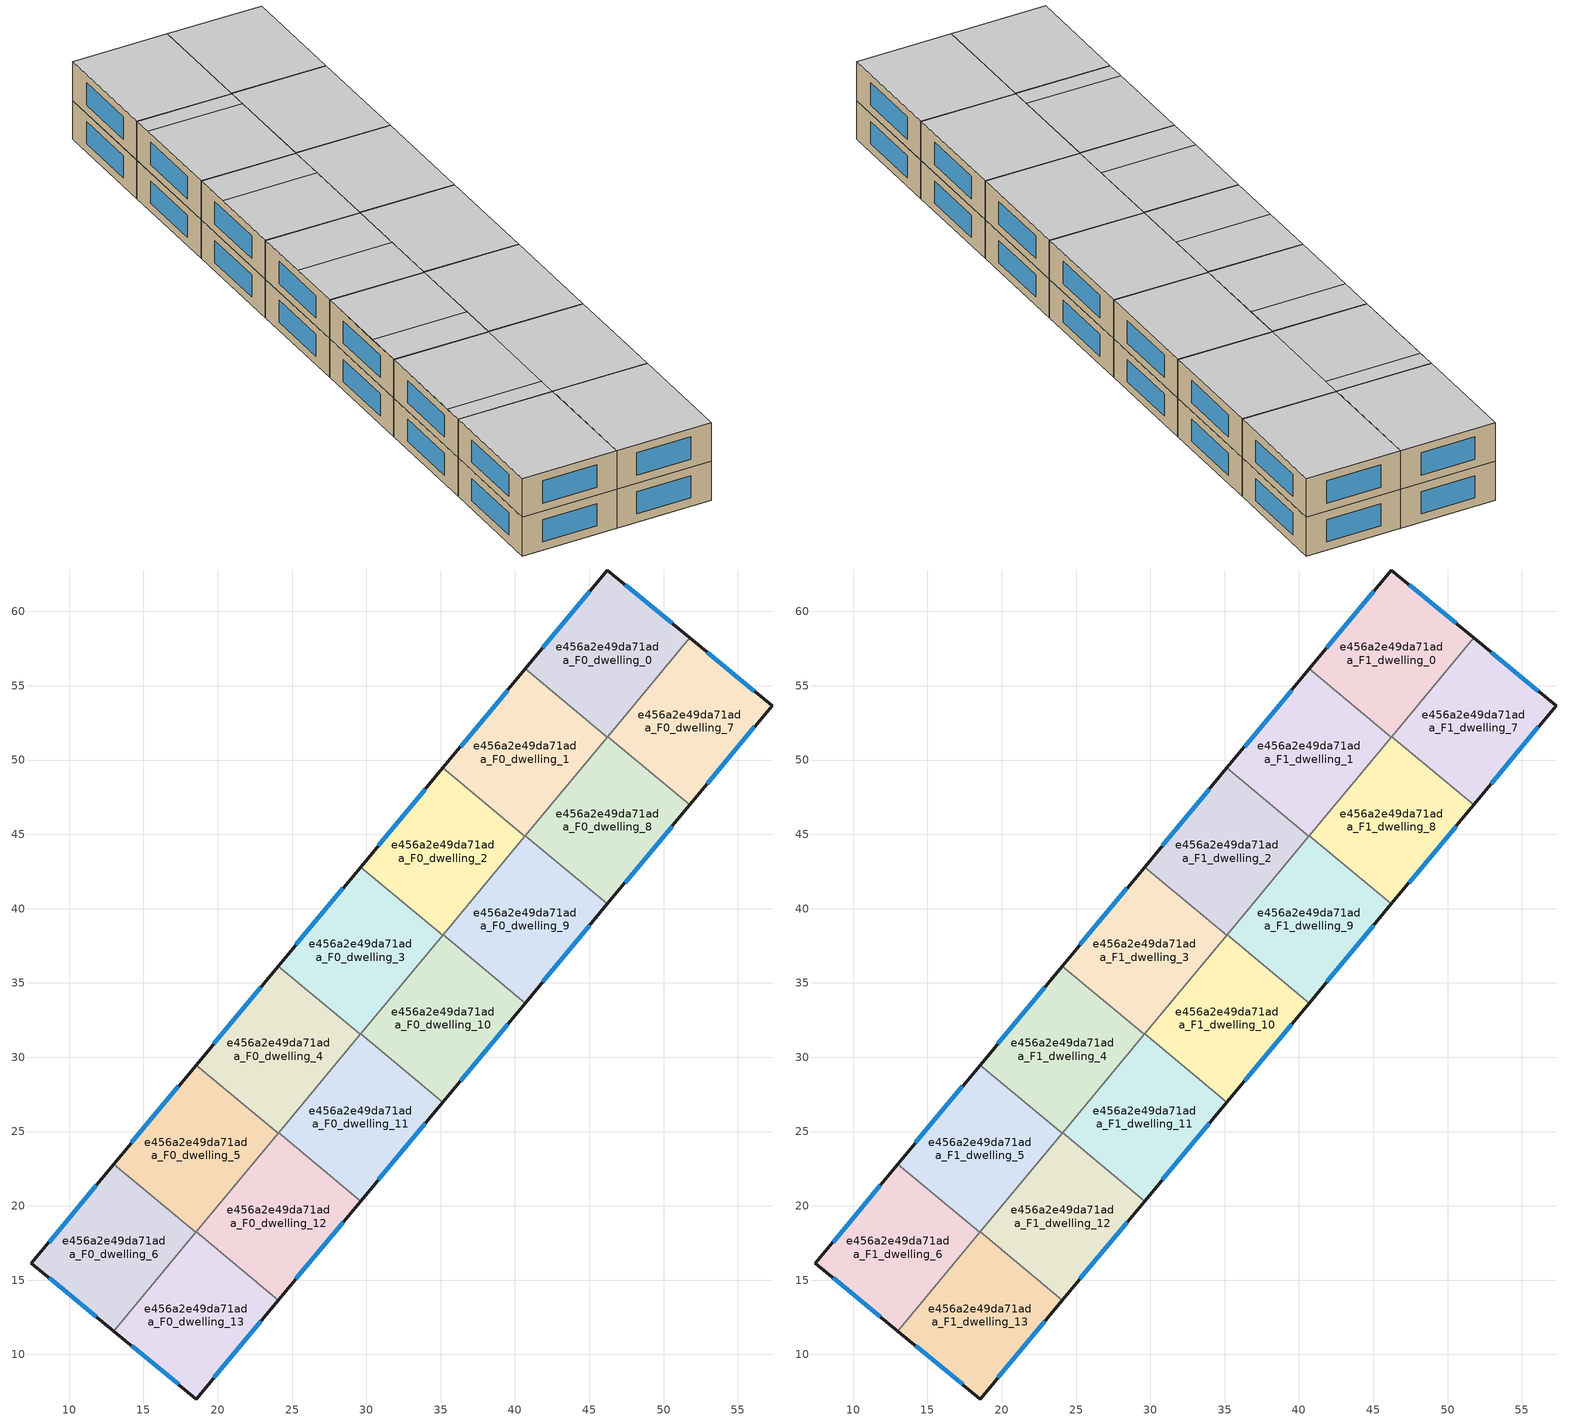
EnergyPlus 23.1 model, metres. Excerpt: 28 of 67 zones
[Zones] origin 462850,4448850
e456a2e49da71ada_F0_dwelling_0
 floor ground (EU_floor_Construction): 51.76,58.22 46.21,51.55 40.69,56.13 46.22,62.79 z0
 wall outside (EU_wall_Construction): 51.76,58.22 46.22,62.79 40.69,56.13 z0:3
 wall to e456a2e49da71ada_F0_dwelling_1 (EU_wall_Construction): 40.69,56.13 46.21,51.55 z0:3
 wall to e456a2e49da71ada_F0_dwelling_7 (EU_wall_Construction): 46.23,51.57 51.76,58.22 z0:3
 wall to e456a2e49da71ada_F0_dwelling_8 (EU_wall_Construction): 46.21,51.55 46.23,51.57 z0:3
 window (EU_Window_Construction): 50.57,59.2 47.41,61.81 / 45.04,61.36 41.88,57.56 z0.64:2.36
e456a2e49da71ada_F0_dwelling_1
 floor ground (EU_floor_Construction): 46.21,51.55 40.68,44.88 35.15,49.47 40.69,56.13 z0
 wall outside (EU_wall_Construction): 40.69,56.13 35.15,49.47 z0:3
 wall to e456a2e49da71ada_F0_dwelling_2 (EU_wall_Construction): 35.15,49.47 40.68,44.88 z0:3
 wall to e456a2e49da71ada_F0_dwelling_8 (EU_wall_Construction): 40.7,44.91 46.21,51.55 z0:3
 wall to e456a2e49da71ada_F0_dwelling_9 (EU_wall_Construction): 40.68,44.88 40.7,44.91 z0:3
 window (EU_Window_Construction): 39.51,54.7 36.34,50.89 z0.64:2.36
e456a2e49da71ada_F0_dwelling_10
 floor ground (EU_floor_Construction): 40.69,33.65 35.15,26.99 29.63,31.58 35.16,38.24 z0
 wall outside (EU_wall_Construction): 35.15,26.99 40.69,33.65 z0:3
 wall to e456a2e49da71ada_F0_dwelling_9 (EU_wall_Construction): 40.69,33.65 35.16,38.24 z0:3
 wall to e456a2e49da71ada_F0_dwelling_11 (EU_wall_Construction): 29.63,31.58 35.15,26.99 z0:3
 wall to e456a2e49da71ada_F0_dwelling_3 (EU_wall_Construction): 35.14,38.21 29.63,31.58 z0:3
 wall to e456a2e49da71ada_F0_dwelling_2 (EU_wall_Construction): 35.16,38.24 35.14,38.21 z0:3
 window (EU_Window_Construction): 36.34,28.41 39.5,32.22 z0.64:2.36
e456a2e49da71ada_F0_dwelling_11
 floor ground (EU_floor_Construction): 35.15,26.99 29.62,20.32 24.09,24.91 29.63,31.58 z0
 wall outside (EU_wall_Construction): 29.62,20.32 35.15,26.99 z0:3
 wall to e456a2e49da71ada_F0_dwelling_12 (EU_wall_Construction): 24.09,24.91 29.62,20.32 z0:3
 wall to e456a2e49da71ada_F0_dwelling_4 (EU_wall_Construction): 29.6,31.55 24.09,24.91 z0:3
 wall to e456a2e49da71ada_F0_dwelling_3 (EU_wall_Construction): 29.63,31.58 29.6,31.55 z0:3
 window (EU_Window_Construction): 30.8,21.75 33.97,25.56 z0.64:2.36
e456a2e49da71ada_F0_dwelling_12
 floor ground (EU_floor_Construction): 29.62,20.32 24.08,13.66 18.56,18.25 24.09,24.91 z0
 wall outside (EU_wall_Construction): 24.08,13.66 29.62,20.32 z0:3
 wall to e456a2e49da71ada_F0_dwelling_13 (EU_wall_Construction): 18.56,18.25 24.08,13.66 z0:3
 wall to e456a2e49da71ada_F0_dwelling_5 (EU_wall_Construction): 24.07,24.88 18.56,18.25 z0:3
 wall to e456a2e49da71ada_F0_dwelling_4 (EU_wall_Construction): 24.09,24.91 24.07,24.88 z0:3
 window (EU_Window_Construction): 25.27,15.08 28.43,18.89 z0.64:2.36
e456a2e49da71ada_F0_dwelling_13
 floor ground (EU_floor_Construction): 24.08,13.66 18.55,7 13.01,11.57 18.56,18.25 z0
 wall outside (EU_wall_Construction): 13.01,11.57 18.55,7 24.08,13.66 z0:3
 wall to e456a2e49da71ada_F0_dwelling_6 (EU_wall_Construction): 18.54,18.22 13.01,11.57 z0:3
 wall to e456a2e49da71ada_F0_dwelling_5 (EU_wall_Construction): 18.56,18.25 18.54,18.22 z0:3
 window (EU_Window_Construction): 19.74,8.43 22.9,12.23 / 14.2,10.59 17.37,7.98 z0.64:2.36
e456a2e49da71ada_F0_dwelling_2
 floor ground (EU_floor_Construction): 40.68,44.88 35.14,38.21 29.62,42.8 35.15,49.47 z0
 wall outside (EU_wall_Construction): 35.15,49.47 29.62,42.8 z0:3
 wall to e456a2e49da71ada_F0_dwelling_3 (EU_wall_Construction): 29.62,42.8 35.14,38.21 z0:3
 wall to e456a2e49da71ada_F0_dwelling_9 (EU_wall_Construction): 35.16,38.24 40.68,44.88 z0:3
 window (EU_Window_Construction): 33.97,48.04 30.8,44.23 z0.64:2.36
e456a2e49da71ada_F0_dwelling_3
 floor ground (EU_floor_Construction): 35.14,38.21 29.6,31.55 24.08,36.14 29.62,42.8 z0
 wall outside (EU_wall_Construction): 29.62,42.8 24.08,36.14 z0:3
 wall to e456a2e49da71ada_F0_dwelling_4 (EU_wall_Construction): 24.08,36.14 29.6,31.55 z0:3
 window (EU_Window_Construction): 28.43,41.37 25.26,37.56 z0.64:2.36
e456a2e49da71ada_F0_dwelling_4
 floor ground (EU_floor_Construction): 29.6,31.55 24.07,24.88 18.54,29.47 24.08,36.14 z0
 wall outside (EU_wall_Construction): 24.08,36.14 18.54,29.47 z0:3
 wall to e456a2e49da71ada_F0_dwelling_5 (EU_wall_Construction): 18.54,29.47 24.07,24.88 z0:3
 window (EU_Window_Construction): 22.89,34.71 19.73,30.9 z0.64:2.36
e456a2e49da71ada_F0_dwelling_5
 floor ground (EU_floor_Construction): 24.07,24.88 18.53,18.22 13.01,22.81 18.54,29.47 z0
 wall outside (EU_wall_Construction): 18.54,29.47 13.01,22.81 z0:3
 wall to e456a2e49da71ada_F0_dwelling_6 (EU_wall_Construction): 13.01,22.81 18.53,18.22 z0:3
 window (EU_Window_Construction): 17.36,28.05 14.19,24.24 z0.64:2.36
e456a2e49da71ada_F0_dwelling_6
 floor ground (EU_floor_Construction): 18.53,18.22 13.01,11.57 7.47,16.14 13.01,22.81 z0
 wall outside (EU_wall_Construction): 13.01,22.81 7.47,16.14 13.01,11.57 z0:3
 window (EU_Window_Construction): 8.65,15.16 11.82,12.55 / 11.82,21.38 8.65,17.57 z0.64:2.36
e456a2e49da71ada_F0_dwelling_7
 floor ground (EU_floor_Construction): 57.3,53.66 51.76,46.98 46.23,51.57 51.76,58.22 z0
 wall outside (EU_wall_Construction): 51.76,46.98 57.3,53.66 51.76,58.22 z0:3
 wall to e456a2e49da71ada_F0_dwelling_8 (EU_wall_Construction): 46.23,51.57 51.76,46.98 z0:3
 window (EU_Window_Construction): 56.12,54.63 52.95,57.25 / 52.95,48.41 56.12,52.23 z0.64:2.36
e456a2e49da71ada_F0_dwelling_8
 floor ground (EU_floor_Construction): 51.76,46.98 46.22,40.32 40.7,44.91 46.23,51.57 z0
 wall outside (EU_wall_Construction): 46.22,40.32 51.76,46.98 z0:3
 wall to e456a2e49da71ada_F0_dwelling_9 (EU_wall_Construction): 40.7,44.91 46.22,40.32 z0:3
 window (EU_Window_Construction): 47.41,41.74 50.57,45.55 z0.64:2.36
e456a2e49da71ada_F0_dwelling_9
 floor ground (EU_floor_Construction): 46.22,40.32 40.69,33.65 35.16,38.24 40.7,44.91 z0
 wall outside (EU_wall_Construction): 40.69,33.65 46.22,40.32 z0:3
 window (EU_Window_Construction): 41.87,35.08 45.04,38.89 z0.64:2.36
e456a2e49da71ada_F1_dwelling_0
 floor to e456a2e49da71ada_F0_dwelling_0 (EU_floor_Construction): 51.76,58.22 46.21,51.55 40.69,56.13 46.22,62.79 z3
 wall outside (EU_wall_Construction): 51.76,58.22 46.22,62.79 40.69,56.13 z3:6
 wall to e456a2e49da71ada_F1_dwelling_1 (EU_wall_Construction): 40.69,56.13 46.21,51.55 z3:6
 wall to e456a2e49da71ada_F1_dwelling_7 (EU_wall_Construction): 46.23,51.57 51.76,58.22 z3:6
 wall to e456a2e49da71ada_F1_dwelling_8 (EU_wall_Construction): 46.21,51.55 46.23,51.57 z3:6
 window (EU_Window_Construction): 50.57,59.2 47.41,61.81 / 45.04,61.36 41.88,57.56 z3.64:5.36
 ceiling to e456a2e49da71ada_F2_dwelling_0 (EU_floor_Construction): 46.21,51.55 51.76,58.22 46.22,62.79 40.69,56.13 z6
e456a2e49da71ada_F1_dwelling_1
 floor to e456a2e49da71ada_F0_dwelling_1 (EU_floor_Construction): 46.21,51.55 40.68,44.88 35.15,49.47 40.69,56.13 z3
 wall outside (EU_wall_Construction): 40.69,56.13 35.15,49.47 z3:6
 wall to e456a2e49da71ada_F1_dwelling_2 (EU_wall_Construction): 35.15,49.47 40.68,44.88 z3:6
 wall to e456a2e49da71ada_F1_dwelling_8 (EU_wall_Construction): 40.7,44.91 46.21,51.55 z3:6
 wall to e456a2e49da71ada_F1_dwelling_9 (EU_wall_Construction): 40.68,44.88 40.7,44.91 z3:6
 window (EU_Window_Construction): 39.51,54.7 36.34,50.89 z3.64:5.36
 ceiling adiabatic (EU_roof_Construction): 40.68,44.88 45.29,50.43 39.77,55.02 35.15,49.47 z6
 ceiling to e456a2e49da71ada_F2_dwelling_0 (EU_floor_Construction): 45.29,50.43 46.21,51.55 40.69,56.13 39.77,55.02 z6
e456a2e49da71ada_F1_dwelling_10
 floor to e456a2e49da71ada_F0_dwelling_10 (EU_floor_Construction): 40.69,33.65 35.15,26.99 29.63,31.58 35.16,38.24 z3
 wall outside (EU_wall_Construction): 35.15,26.99 40.69,33.65 z3:6
 wall to e456a2e49da71ada_F1_dwelling_9 (EU_wall_Construction): 40.69,33.65 35.16,38.24 z3:6
 wall to e456a2e49da71ada_F1_dwelling_11 (EU_wall_Construction): 29.63,31.58 35.15,26.99 z3:6
 wall to e456a2e49da71ada_F1_dwelling_3 (EU_wall_Construction): 35.14,38.21 29.63,31.58 z3:6
 wall to e456a2e49da71ada_F1_dwelling_2 (EU_wall_Construction): 35.16,38.24 35.14,38.21 z3:6
 window (EU_Window_Construction): 36.34,28.41 39.5,32.22 z3.64:5.36
 ceiling to e456a2e49da71ada_F2_dwelling_9 (EU_floor_Construction): 35.15,26.99 40.69,33.65 35.16,38.24 29.63,31.58 z6
e456a2e49da71ada_F1_dwelling_11
 floor to e456a2e49da71ada_F0_dwelling_11 (EU_floor_Construction): 35.15,26.99 29.62,20.32 24.09,24.91 29.63,31.58 z3
 wall outside (EU_wall_Construction): 29.62,20.32 35.15,26.99 z3:6
 wall to e456a2e49da71ada_F1_dwelling_12 (EU_wall_Construction): 24.09,24.91 29.62,20.32 z3:6
 wall to e456a2e49da71ada_F1_dwelling_4 (EU_wall_Construction): 29.6,31.55 24.09,24.91 z3:6
 wall to e456a2e49da71ada_F1_dwelling_3 (EU_wall_Construction): 29.63,31.58 29.6,31.55 z3:6
 window (EU_Window_Construction): 30.8,21.75 33.97,25.56 z3.64:5.36
 ceiling to e456a2e49da71ada_F2_dwelling_10 (EU_floor_Construction): 29.62,20.32 35.15,26.99 29.63,31.58 24.09,24.91 z6
e456a2e49da71ada_F1_dwelling_12
 floor to e456a2e49da71ada_F0_dwelling_12 (EU_floor_Construction): 29.62,20.32 24.08,13.66 18.56,18.25 24.09,24.91 z3
 wall outside (EU_wall_Construction): 24.08,13.66 29.62,20.32 z3:6
 wall to e456a2e49da71ada_F1_dwelling_13 (EU_wall_Construction): 18.56,18.25 24.08,13.66 z3:6
 wall to e456a2e49da71ada_F1_dwelling_5 (EU_wall_Construction): 24.07,24.88 18.56,18.25 z3:6
 wall to e456a2e49da71ada_F1_dwelling_4 (EU_wall_Construction): 24.09,24.91 24.07,24.88 z3:6
 window (EU_Window_Construction): 25.27,15.08 28.43,18.89 z3.64:5.36
 ceiling to e456a2e49da71ada_F2_dwelling_11 (EU_floor_Construction): 24.08,13.66 29.62,20.32 24.09,24.91 18.56,18.25 z6
e456a2e49da71ada_F1_dwelling_13
 floor to e456a2e49da71ada_F0_dwelling_13 (EU_floor_Construction): 24.08,13.66 18.55,7 13.01,11.57 18.56,18.25 z3
 wall outside (EU_wall_Construction): 13.01,11.57 18.55,7 24.08,13.66 z3:6
 wall to e456a2e49da71ada_F1_dwelling_6 (EU_wall_Construction): 18.54,18.22 13.01,11.57 z3:6
 wall to e456a2e49da71ada_F1_dwelling_5 (EU_wall_Construction): 18.56,18.25 18.54,18.22 z3:6
 window (EU_Window_Construction): 19.74,8.43 22.9,12.23 / 14.2,10.59 17.37,7.98 z3.64:5.36
 ceiling to e456a2e49da71ada_F2_dwelling_12 (EU_floor_Construction): 18.55,7 24.08,13.66 18.56,18.25 13.01,11.57 z6
e456a2e49da71ada_F1_dwelling_2
 floor to e456a2e49da71ada_F0_dwelling_2 (EU_floor_Construction): 40.68,44.88 35.14,38.21 29.62,42.8 35.15,49.47 z3
 wall outside (EU_wall_Construction): 35.15,49.47 29.62,42.8 z3:6
 wall to e456a2e49da71ada_F1_dwelling_3 (EU_wall_Construction): 29.62,42.8 35.14,38.21 z3:6
 wall to e456a2e49da71ada_F1_dwelling_9 (EU_wall_Construction): 35.16,38.24 40.68,44.88 z3:6
 window (EU_Window_Construction): 33.97,48.04 30.8,44.23 z3.64:5.36
 ceiling to e456a2e49da71ada_F2_dwelling_2 (EU_floor_Construction): 35.14,38.21 38.83,42.66 33.31,47.24 29.62,42.8 z6
 ceiling to e456a2e49da71ada_F2_dwelling_1 (EU_floor_Construction): 38.83,42.66 40.68,44.88 35.15,49.47 33.31,47.24 z6
e456a2e49da71ada_F1_dwelling_3
 floor to e456a2e49da71ada_F0_dwelling_3 (EU_floor_Construction): 35.14,38.21 29.6,31.55 24.08,36.14 29.62,42.8 z3
 wall outside (EU_wall_Construction): 29.62,42.8 24.08,36.14 z3:6
 wall to e456a2e49da71ada_F1_dwelling_4 (EU_wall_Construction): 24.08,36.14 29.6,31.55 z3:6
 window (EU_Window_Construction): 28.43,41.37 25.26,37.56 z3.64:5.36
 ceiling to e456a2e49da71ada_F2_dwelling_2 (EU_floor_Construction): 32.37,34.88 35.14,38.21 29.62,42.8 26.85,39.47 z6
 ceiling to e456a2e49da71ada_F2_dwelling_3 (EU_floor_Construction): 29.6,31.55 32.37,34.88 26.85,39.47 24.08,36.14 z6
e456a2e49da71ada_F1_dwelling_4
 floor to e456a2e49da71ada_F0_dwelling_4 (EU_floor_Construction): 29.6,31.55 24.07,24.88 18.54,29.47 24.08,36.14 z3
 wall outside (EU_wall_Construction): 24.08,36.14 18.54,29.47 z3:6
 wall to e456a2e49da71ada_F1_dwelling_5 (EU_wall_Construction): 18.54,29.47 24.07,24.88 z3:6
 window (EU_Window_Construction): 22.89,34.71 19.73,30.9 z3.64:5.36
 ceiling adiabatic (EU_roof_Construction): 24.07,24.88 25.91,27.11 20.39,31.7 18.54,29.47 z6
 ceiling to e456a2e49da71ada_F2_dwelling_3 (EU_floor_Construction): 25.91,27.11 29.6,31.55 24.08,36.14 20.39,31.7 z6
e456a2e49da71ada_F1_dwelling_5
 floor to e456a2e49da71ada_F0_dwelling_5 (EU_floor_Construction): 24.07,24.88 18.53,18.22 13.01,22.81 18.54,29.47 z3
 wall outside (EU_wall_Construction): 18.54,29.47 13.01,22.81 z3:6
 wall to e456a2e49da71ada_F1_dwelling_6 (EU_wall_Construction): 13.01,22.81 18.53,18.22 z3:6
 window (EU_Window_Construction): 17.36,28.05 14.19,24.24 z3.64:5.36
 ceiling to e456a2e49da71ada_F2_dwelling_5 (EU_floor_Construction): 18.53,18.22 19.46,19.33 13.93,23.92 13.01,22.81 z6
 ceiling adiabatic (EU_roof_Construction): 19.46,19.33 24.07,24.88 18.54,29.47 13.93,23.92 z6
e456a2e49da71ada_F1_dwelling_6
 floor to e456a2e49da71ada_F0_dwelling_6 (EU_floor_Construction): 18.53,18.22 13.01,11.57 7.47,16.14 13.01,22.81 z3
 wall outside (EU_wall_Construction): 13.01,22.81 7.47,16.14 13.01,11.57 z3:6
 window (EU_Window_Construction): 8.65,15.16 11.82,12.55 / 11.82,21.38 8.65,17.57 z3.64:5.36
 ceiling to e456a2e49da71ada_F2_dwelling_5 (EU_floor_Construction): 13.01,11.57 18.53,18.22 13.01,22.81 7.47,16.14 z6
e456a2e49da71ada_F1_dwelling_7
 floor to e456a2e49da71ada_F0_dwelling_7 (EU_floor_Construction): 57.3,53.66 51.76,46.98 46.23,51.57 51.76,58.22 z3
 wall outside (EU_wall_Construction): 51.76,46.98 57.3,53.66 51.76,58.22 z3:6
 wall to e456a2e49da71ada_F1_dwelling_8 (EU_wall_Construction): 46.23,51.57 51.76,46.98 z3:6
 window (EU_Window_Construction): 56.12,54.63 52.95,57.25 / 52.95,48.41 56.12,52.23 z3.64:5.36
 ceiling to e456a2e49da71ada_F2_dwelling_6 (EU_floor_Construction): 51.76,46.98 57.3,53.66 51.76,58.22 46.23,51.57 z6
e456a2e49da71ada_F1_dwelling_8
 floor to e456a2e49da71ada_F0_dwelling_8 (EU_floor_Construction): 51.76,46.98 46.22,40.32 40.7,44.91 46.23,51.57 z3
 wall outside (EU_wall_Construction): 46.22,40.32 51.76,46.98 z3:6
 wall to e456a2e49da71ada_F1_dwelling_9 (EU_wall_Construction): 40.7,44.91 46.22,40.32 z3:6
 window (EU_Window_Construction): 47.41,41.74 50.57,45.55 z3.64:5.36
 ceiling to e456a2e49da71ada_F2_dwelling_7 (EU_floor_Construction): 46.22,40.32 51.76,46.98 46.23,51.57 40.7,44.91 z6
e456a2e49da71ada_F1_dwelling_9
 floor to e456a2e49da71ada_F0_dwelling_9 (EU_floor_Construction): 46.22,40.32 40.69,33.65 35.16,38.24 40.7,44.91 z3
 wall outside (EU_wall_Construction): 40.69,33.65 46.22,40.32 z3:6
 window (EU_Window_Construction): 41.87,35.08 45.04,38.89 z3.64:5.36
 ceiling to e456a2e49da71ada_F2_dwelling_8 (EU_floor_Construction): 40.69,33.65 46.22,40.32 40.7,44.91 35.16,38.24 z6
[Building]
EU S2 Campaign: North Axis=0; Terrain=City; Solar Distribution=FullExterior
[Site:Location]
Yerevan-Zvartnots.Intl.AP: Latitude=40.15; Longitude=44.383; Time Zone=4; Elevation=854
[SizingPeriod:WeatherFileDays]
AnnualSizingPeriod: Begin Month=1; Begin Day of Month=1; End Month=12; End Day of Month=31; Day of Week for Start Day=Monday; Use Weather File Daylight Saving Period=No; Use Weather File Rain and Snow Indicators=No
[MATERIAL]
EU_InternalMass_Material: Roughness=MediumRough; Thickness=0.1; Conductivity=1; Density=1800; Specific Heat=900; Thermal Absorptance=0.9; Solar Absorptance=0.7; Visible Absorptance=0.7
[MATERIAL:NOMASS] Roughness=MediumRough; Thermal Absorptance=0.9; Solar Absorptance=0.7; Visible Absorptance=0.7
Name | Thermal Resistance
EU_wall_NoMass | 1.05043
EU_roof_NoMass | 1.45357
EU_floor_NoMass | 0.478065
[WINDOWMATERIAL:SIMPLEGLAZINGSYSTEM]
EU_Window_SimpleGlazing: UFactor=2.5566; Solar Heat Gain Coefficient=0.75; Visible Transmittance=0.75
[CONSTRUCTION]
EU_wall_Construction: EU_wall_NoMass
EU_roof_Construction: EU_roof_NoMass
EU_floor_Construction: EU_floor_NoMass
EU_Window_Construction: EU_Window_SimpleGlazing
EU_InternalMass_Construction: EU_InternalMass_Material
[ZONE] Type=1; Multiplier=1; Ceiling Height=autocalculate; Floor Area=autocalculate; Part of Total Floor Area=Yes
Name | Volume
e456a2e49da71ada_F0_dwelling_0; e456a2e49da71ada_F1_dwelling_0 | 186.648
e456a2e49da71ada_F0_dwelling_1; e456a2e49da71ada_F1_dwelling_1 | 186.654
e456a2e49da71ada_F0_dwelling_10; e456a2e49da71ada_F1_dwelling_10; e456a2e49da71ada_F0_dwelling_11; e456a2e49da71ada_F1_dwelling_11; e456a2e49da71ada_F0_dwelling_9; e456a2e49da71ada_F1_dwelling_9 | 186.689
e456a2e49da71ada_F0_dwelling_12; e456a2e49da71ada_F1_dwelling_12 | 186.69
e456a2e49da71ada_F0_dwelling_13; e456a2e49da71ada_F1_dwelling_13 | 186.67
e456a2e49da71ada_F0_dwelling_2; e456a2e49da71ada_F1_dwelling_2 | 186.646
e456a2e49da71ada_F0_dwelling_3; e456a2e49da71ada_F1_dwelling_3 | 186.667
e456a2e49da71ada_F0_dwelling_4; e456a2e49da71ada_F1_dwelling_4 | 186.672
e456a2e49da71ada_F0_dwelling_5; e456a2e49da71ada_F1_dwelling_5 | 186.663
e456a2e49da71ada_F0_dwelling_6; e456a2e49da71ada_F1_dwelling_6 | 186.65
e456a2e49da71ada_F0_dwelling_7; e456a2e49da71ada_F1_dwelling_7 | 186.684
e456a2e49da71ada_F0_dwelling_8; e456a2e49da71ada_F1_dwelling_8 | 186.686
[INTERNALMASS] Construction=EU_InternalMass_Construction
Name | Zone or ZoneList | Surface Area
e456a2e49da71ada_F0_dwelling_0_EU_InternalMass | e456a2e49da71ada_F0_dwelling_0 | 62.216
e456a2e49da71ada_F0_dwelling_1_EU_InternalMass | e456a2e49da71ada_F0_dwelling_1 | 62.2181
e456a2e49da71ada_F0_dwelling_2_EU_InternalMass | e456a2e49da71ada_F0_dwelling_2 | 62.2156
e456a2e49da71ada_F0_dwelling_3_EU_InternalMass | e456a2e49da71ada_F0_dwelling_3 | 62.2223
e456a2e49da71ada_F0_dwelling_4_EU_InternalMass | e456a2e49da71ada_F0_dwelling_4 | 62.2243
e456a2e49da71ada_F0_dwelling_5_EU_InternalMass | e456a2e49da71ada_F0_dwelling_5 | 62.2209
e456a2e49da71ada_F0_dwelling_6_EU_InternalMass | e456a2e49da71ada_F0_dwelling_6 | 62.2165
e456a2e49da71ada_F0_dwelling_7_EU_InternalMass | e456a2e49da71ada_F0_dwelling_7 | 62.2278
e456a2e49da71ada_F0_dwelling_8_EU_InternalMass | e456a2e49da71ada_F0_dwelling_8 | 62.2288
e456a2e49da71ada_F0_dwelling_9_EU_InternalMass | e456a2e49da71ada_F0_dwelling_9 | 62.2299
e456a2e49da71ada_F0_dwelling_10_EU_InternalMass | e456a2e49da71ada_F0_dwelling_10 | 62.2299
e456a2e49da71ada_F0_dwelling_11_EU_InternalMass | e456a2e49da71ada_F0_dwelling_11 | 62.2299
e456a2e49da71ada_F0_dwelling_12_EU_InternalMass | e456a2e49da71ada_F0_dwelling_12 | 62.2299
e456a2e49da71ada_F0_dwelling_13_EU_InternalMass | e456a2e49da71ada_F0_dwelling_13 | 62.2234
e456a2e49da71ada_F1_dwelling_0_EU_InternalMass | e456a2e49da71ada_F1_dwelling_0 | 62.216
e456a2e49da71ada_F1_dwelling_1_EU_InternalMass | e456a2e49da71ada_F1_dwelling_1 | 62.2181
e456a2e49da71ada_F1_dwelling_2_EU_InternalMass | e456a2e49da71ada_F1_dwelling_2 | 62.2156
e456a2e49da71ada_F1_dwelling_3_EU_InternalMass | e456a2e49da71ada_F1_dwelling_3 | 62.2223
e456a2e49da71ada_F1_dwelling_4_EU_InternalMass | e456a2e49da71ada_F1_dwelling_4 | 62.2243
e456a2e49da71ada_F1_dwelling_5_EU_InternalMass | e456a2e49da71ada_F1_dwelling_5 | 62.2209
e456a2e49da71ada_F1_dwelling_6_EU_InternalMass | e456a2e49da71ada_F1_dwelling_6 | 62.2165
e456a2e49da71ada_F1_dwelling_7_EU_InternalMass | e456a2e49da71ada_F1_dwelling_7 | 62.2278
e456a2e49da71ada_F1_dwelling_8_EU_InternalMass | e456a2e49da71ada_F1_dwelling_8 | 62.2288
e456a2e49da71ada_F1_dwelling_9_EU_InternalMass | e456a2e49da71ada_F1_dwelling_9 | 62.2299
e456a2e49da71ada_F1_dwelling_10_EU_InternalMass | e456a2e49da71ada_F1_dwelling_10 | 62.2299
e456a2e49da71ada_F1_dwelling_11_EU_InternalMass | e456a2e49da71ada_F1_dwelling_11 | 62.2299
e456a2e49da71ada_F1_dwelling_12_EU_InternalMass | e456a2e49da71ada_F1_dwelling_12 | 62.2299
e456a2e49da71ada_F1_dwelling_13_EU_InternalMass | e456a2e49da71ada_F1_dwelling_13 | 62.2234
[OTHEREQUIPMENT] Fuel Type=Electricity; Design Level Calculation Method=Watts/Area; Power per Zone Floor Area=1; Fraction Latent=0; Fraction Radiant=0; Fraction Lost=0; Carbon Dioxide Generation Rate=0; EndUse Subcategory=EU_Step8_InternalGains
Name | Zone or ZoneList or Space or SpaceList | Schedule
EU_Step8_InternalGain_e456a2e49da71ada_F0_dwelling_0_f000 | e456a2e49da71ada_F0_dwelling_0 | EU_Step8_GainSchedule_e456a2e49da71ada_F0_dwelling_0_f000
EU_Step8_InternalGain_e456a2e49da71ada_F0_dwelling_1_f000 | e456a2e49da71ada_F0_dwelling_1 | EU_Step8_GainSchedule_e456a2e49da71ada_F0_dwelling_1_f000
EU_Step8_InternalGain_e456a2e49da71ada_F0_dwelling_2_f000 | e456a2e49da71ada_F0_dwelling_2 | EU_Step8_GainSchedule_e456a2e49da71ada_F0_dwelling_2_f000
EU_Step8_InternalGain_e456a2e49da71ada_F0_dwelling_3_f000 | e456a2e49da71ada_F0_dwelling_3 | EU_Step8_GainSchedule_e456a2e49da71ada_F0_dwelling_3_f000
EU_Step8_InternalGain_e456a2e49da71ada_F0_dwelling_4_f000 | e456a2e49da71ada_F0_dwelling_4 | EU_Step8_GainSchedule_e456a2e49da71ada_F0_dwelling_4_f000
EU_Step8_InternalGain_e456a2e49da71ada_F0_dwelling_5_f000 | e456a2e49da71ada_F0_dwelling_5 | EU_Step8_GainSchedule_e456a2e49da71ada_F0_dwelling_5_f000
EU_Step8_InternalGain_e456a2e49da71ada_F0_dwelling_6_f000 | e456a2e49da71ada_F0_dwelling_6 | EU_Step8_GainSchedule_e456a2e49da71ada_F0_dwelling_6_f000
EU_Step8_InternalGain_e456a2e49da71ada_F0_dwelling_7_f000 | e456a2e49da71ada_F0_dwelling_7 | EU_Step8_GainSchedule_e456a2e49da71ada_F0_dwelling_7_f000
EU_Step8_InternalGain_e456a2e49da71ada_F0_dwelling_8_f000 | e456a2e49da71ada_F0_dwelling_8 | EU_Step8_GainSchedule_e456a2e49da71ada_F0_dwelling_8_f000
EU_Step8_InternalGain_e456a2e49da71ada_F0_dwelling_9_f000 | e456a2e49da71ada_F0_dwelling_9 | EU_Step8_GainSchedule_e456a2e49da71ada_F0_dwelling_9_f000
EU_Step8_InternalGain_e456a2e49da71ada_F0_dwelling_10_f000 | e456a2e49da71ada_F0_dwelling_10 | EU_Step8_GainSchedule_e456a2e49da71ada_F0_dwelling_10_f000
EU_Step8_InternalGain_e456a2e49da71ada_F0_dwelling_11_f000 | e456a2e49da71ada_F0_dwelling_11 | EU_Step8_GainSchedule_e456a2e49da71ada_F0_dwelling_11_f000
EU_Step8_InternalGain_e456a2e49da71ada_F0_dwelling_12_f000 | e456a2e49da71ada_F0_dwelling_12 | EU_Step8_GainSchedule_e456a2e49da71ada_F0_dwelling_12_f000
EU_Step8_InternalGain_e456a2e49da71ada_F0_dwelling_13_f000 | e456a2e49da71ada_F0_dwelling_13 | EU_Step8_GainSchedule_e456a2e49da71ada_F0_dwelling_13_f000
EU_Step8_InternalGain_e456a2e49da71ada_F1_dwelling_0_f000 | e456a2e49da71ada_F1_dwelling_0 | EU_Step8_GainSchedule_e456a2e49da71ada_F1_dwelling_0_f000
EU_Step8_InternalGain_e456a2e49da71ada_F1_dwelling_1_f000 | e456a2e49da71ada_F1_dwelling_1 | EU_Step8_GainSchedule_e456a2e49da71ada_F1_dwelling_1_f000
EU_Step8_InternalGain_e456a2e49da71ada_F1_dwelling_2_f000 | e456a2e49da71ada_F1_dwelling_2 | EU_Step8_GainSchedule_e456a2e49da71ada_F1_dwelling_2_f000
EU_Step8_InternalGain_e456a2e49da71ada_F1_dwelling_3_f000 | e456a2e49da71ada_F1_dwelling_3 | EU_Step8_GainSchedule_e456a2e49da71ada_F1_dwelling_3_f000
EU_Step8_InternalGain_e456a2e49da71ada_F1_dwelling_4_f000 | e456a2e49da71ada_F1_dwelling_4 | EU_Step8_GainSchedule_e456a2e49da71ada_F1_dwelling_4_f000
EU_Step8_InternalGain_e456a2e49da71ada_F1_dwelling_5_f000 | e456a2e49da71ada_F1_dwelling_5 | EU_Step8_GainSchedule_e456a2e49da71ada_F1_dwelling_5_f000
EU_Step8_InternalGain_e456a2e49da71ada_F1_dwelling_6_f000 | e456a2e49da71ada_F1_dwelling_6 | EU_Step8_GainSchedule_e456a2e49da71ada_F1_dwelling_6_f000
EU_Step8_InternalGain_e456a2e49da71ada_F1_dwelling_7_f000 | e456a2e49da71ada_F1_dwelling_7 | EU_Step8_GainSchedule_e456a2e49da71ada_F1_dwelling_7_f000
EU_Step8_InternalGain_e456a2e49da71ada_F1_dwelling_8_f000 | e456a2e49da71ada_F1_dwelling_8 | EU_Step8_GainSchedule_e456a2e49da71ada_F1_dwelling_8_f000
EU_Step8_InternalGain_e456a2e49da71ada_F1_dwelling_9_f000 | e456a2e49da71ada_F1_dwelling_9 | EU_Step8_GainSchedule_e456a2e49da71ada_F1_dwelling_9_f000
EU_Step8_InternalGain_e456a2e49da71ada_F1_dwelling_10_f000 | e456a2e49da71ada_F1_dwelling_10 | EU_Step8_GainSchedule_e456a2e49da71ada_F1_dwelling_10_f000
EU_Step8_InternalGain_e456a2e49da71ada_F1_dwelling_11_f000 | e456a2e49da71ada_F1_dwelling_11 | EU_Step8_GainSchedule_e456a2e49da71ada_F1_dwelling_11_f000
EU_Step8_InternalGain_e456a2e49da71ada_F1_dwelling_12_f000 | e456a2e49da71ada_F1_dwelling_12 | EU_Step8_GainSchedule_e456a2e49da71ada_F1_dwelling_12_f000
EU_Step8_InternalGain_e456a2e49da71ada_F1_dwelling_13_f000 | e456a2e49da71ada_F1_dwelling_13 | EU_Step8_GainSchedule_e456a2e49da71ada_F1_dwelling_13_f000
[ZONEVENTILATION:DESIGNFLOWRATE] Schedule=EU_AlwaysOn; Design Flow Rate Calculation Method=AirChanges/Hour; Air Changes per Hour=0.557805; Ventilation Type=Natural; Fan Pressure Rise=0; Fan Total Efficiency=1; Constant Term Coefficient=1; Temperature Term Coefficient=0; Velocity Term Coefficient=0; Velocity Squared Term Coefficient=0; Minimum Indoor Temperature=-100; Maximum Indoor Temperature=100; Delta Temperature=-100; Minimum Outdoor Temperature=-100; Maximum Outdoor Temperature=100; Maximum Wind Speed=40
Name | Zone or ZoneList or Space or SpaceList
EU_ConstantAir_e456a2e49da71ada_F0_dwelling_0 | e456a2e49da71ada_F0_dwelling_0
EU_ConstantAir_e456a2e49da71ada_F0_dwelling_1 | e456a2e49da71ada_F0_dwelling_1
EU_ConstantAir_e456a2e49da71ada_F0_dwelling_2 | e456a2e49da71ada_F0_dwelling_2
EU_ConstantAir_e456a2e49da71ada_F0_dwelling_3 | e456a2e49da71ada_F0_dwelling_3
EU_ConstantAir_e456a2e49da71ada_F0_dwelling_4 | e456a2e49da71ada_F0_dwelling_4
EU_ConstantAir_e456a2e49da71ada_F0_dwelling_5 | e456a2e49da71ada_F0_dwelling_5
EU_ConstantAir_e456a2e49da71ada_F0_dwelling_6 | e456a2e49da71ada_F0_dwelling_6
EU_ConstantAir_e456a2e49da71ada_F0_dwelling_7 | e456a2e49da71ada_F0_dwelling_7
EU_ConstantAir_e456a2e49da71ada_F0_dwelling_8 | e456a2e49da71ada_F0_dwelling_8
EU_ConstantAir_e456a2e49da71ada_F0_dwelling_9 | e456a2e49da71ada_F0_dwelling_9
EU_ConstantAir_e456a2e49da71ada_F0_dwelling_10 | e456a2e49da71ada_F0_dwelling_10
EU_ConstantAir_e456a2e49da71ada_F0_dwelling_11 | e456a2e49da71ada_F0_dwelling_11
EU_ConstantAir_e456a2e49da71ada_F0_dwelling_12 | e456a2e49da71ada_F0_dwelling_12
EU_ConstantAir_e456a2e49da71ada_F0_dwelling_13 | e456a2e49da71ada_F0_dwelling_13
EU_ConstantAir_e456a2e49da71ada_F1_dwelling_0 | e456a2e49da71ada_F1_dwelling_0
EU_ConstantAir_e456a2e49da71ada_F1_dwelling_1 | e456a2e49da71ada_F1_dwelling_1
EU_ConstantAir_e456a2e49da71ada_F1_dwelling_2 | e456a2e49da71ada_F1_dwelling_2
EU_ConstantAir_e456a2e49da71ada_F1_dwelling_3 | e456a2e49da71ada_F1_dwelling_3
EU_ConstantAir_e456a2e49da71ada_F1_dwelling_4 | e456a2e49da71ada_F1_dwelling_4
EU_ConstantAir_e456a2e49da71ada_F1_dwelling_5 | e456a2e49da71ada_F1_dwelling_5
EU_ConstantAir_e456a2e49da71ada_F1_dwelling_6 | e456a2e49da71ada_F1_dwelling_6
EU_ConstantAir_e456a2e49da71ada_F1_dwelling_7 | e456a2e49da71ada_F1_dwelling_7
EU_ConstantAir_e456a2e49da71ada_F1_dwelling_8 | e456a2e49da71ada_F1_dwelling_8
EU_ConstantAir_e456a2e49da71ada_F1_dwelling_9 | e456a2e49da71ada_F1_dwelling_9
EU_ConstantAir_e456a2e49da71ada_F1_dwelling_10 | e456a2e49da71ada_F1_dwelling_10
EU_ConstantAir_e456a2e49da71ada_F1_dwelling_11 | e456a2e49da71ada_F1_dwelling_11
EU_ConstantAir_e456a2e49da71ada_F1_dwelling_12 | e456a2e49da71ada_F1_dwelling_12
EU_ConstantAir_e456a2e49da71ada_F1_dwelling_13 | e456a2e49da71ada_F1_dwelling_13
[HVACTEMPLATE:THERMOSTAT] Constant Heating Setpoint=20; Constant Cooling Setpoint=50
EU_HeatOnly_e456a2e49da71ada_F0_dwelling_0; EU_HeatOnly_e456a2e49da71ada_F0_dwelling_1; EU_HeatOnly_e456a2e49da71ada_F0_dwelling_2; EU_HeatOnly_e456a2e49da71ada_F0_dwelling_3; EU_HeatOnly_e456a2e49da71ada_F0_dwelling_4; EU_HeatOnly_e456a2e49da71ada_F0_dwelling_5; EU_HeatOnly_e456a2e49da71ada_F0_dwelling_6; EU_HeatOnly_e456a2e49da71ada_F0_dwelling_7; EU_HeatOnly_e456a2e49da71ada_F0_dwelling_8; EU_HeatOnly_e456a2e49da71ada_F0_dwelling_9; EU_HeatOnly_e456a2e49da71ada_F0_dwelling_10; EU_HeatOnly_e456a2e49da71ada_F0_dwelling_11; EU_HeatOnly_e456a2e49da71ada_F0_dwelling_12; EU_HeatOnly_e456a2e49da71ada_F0_dwelling_13; EU_HeatOnly_e456a2e49da71ada_F1_dwelling_0; EU_HeatOnly_e456a2e49da71ada_F1_dwelling_1; EU_HeatOnly_e456a2e49da71ada_F1_dwelling_2; EU_HeatOnly_e456a2e49da71ada_F1_dwelling_3; EU_HeatOnly_e456a2e49da71ada_F1_dwelling_4; EU_HeatOnly_e456a2e49da71ada_F1_dwelling_5; EU_HeatOnly_e456a2e49da71ada_F1_dwelling_6; EU_HeatOnly_e456a2e49da71ada_F1_dwelling_7; EU_HeatOnly_e456a2e49da71ada_F1_dwelling_8; EU_HeatOnly_e456a2e49da71ada_F1_dwelling_9; EU_HeatOnly_e456a2e49da71ada_F1_dwelling_10; EU_HeatOnly_e456a2e49da71ada_F1_dwelling_11; EU_HeatOnly_e456a2e49da71ada_F1_dwelling_12; EU_HeatOnly_e456a2e49da71ada_F1_dwelling_13; EU_HeatOnly_e456a2e49da71ada_F2_dwelling_0; EU_HeatOnly_e456a2e49da71ada_F2_dwelling_1; EU_HeatOnly_e456a2e49da71ada_F2_dwelling_2; EU_HeatOnly_e456a2e49da71ada_F2_dwelling_3; EU_HeatOnly_e456a2e49da71ada_F2_dwelling_4; EU_HeatOnly_e456a2e49da71ada_F2_dwelling_5; EU_HeatOnly_e456a2e49da71ada_F2_dwelling_6; EU_HeatOnly_e456a2e49da71ada_F2_dwelling_7; EU_HeatOnly_e456a2e49da71ada_F2_dwelling_8; EU_HeatOnly_e456a2e49da71ada_F2_dwelling_9; EU_HeatOnly_e456a2e49da71ada_F2_dwelling_10; EU_HeatOnly_e456a2e49da71ada_F2_dwelling_11; EU_HeatOnly_e456a2e49da71ada_F2_dwelling_12; EU_HeatOnly_e456a2e49da71ada_F3_dwelling_0; EU_HeatOnly_e456a2e49da71ada_F3_dwelling_1; EU_HeatOnly_e456a2e49da71ada_F3_dwelling_2; EU_HeatOnly_e456a2e49da71ada_F3_dwelling_3; EU_HeatOnly_e456a2e49da71ada_F3_dwelling_4; EU_HeatOnly_e456a2e49da71ada_F3_dwelling_5; EU_HeatOnly_e456a2e49da71ada_F3_dwelling_6; EU_HeatOnly_e456a2e49da71ada_F3_dwelling_7; EU_HeatOnly_e456a2e49da71ada_F3_dwelling_8; EU_HeatOnly_e456a2e49da71ada_F3_dwelling_9; EU_HeatOnly_e456a2e49da71ada_F3_dwelling_10; EU_HeatOnly_e456a2e49da71ada_F3_dwelling_11; EU_HeatOnly_e456a2e49da71ada_F3_dwelling_12; EU_HeatOnly_e456a2e49da71ada_F4_dwelling_0; EU_HeatOnly_e456a2e49da71ada_F4_dwelling_1; EU_HeatOnly_e456a2e49da71ada_F4_dwelling_2; EU_HeatOnly_e456a2e49da71ada_F4_dwelling_3; EU_HeatOnly_e456a2e49da71ada_F4_dwelling_4; EU_HeatOnly_e456a2e49da71ada_F4_dwelling_5; EU_HeatOnly_e456a2e49da71ada_F4_dwelling_6; EU_HeatOnly_e456a2e49da71ada_F4_dwelling_7; EU_HeatOnly_e456a2e49da71ada_F4_dwelling_8; EU_HeatOnly_e456a2e49da71ada_F4_dwelling_9; EU_HeatOnly_e456a2e49da71ada_F4_dwelling_10; EU_HeatOnly_e456a2e49da71ada_F4_dwelling_11; EU_HeatOnly_e456a2e49da71ada_F4_dwelling_12
[HVACTEMPLATE:ZONE:IDEALLOADSAIRSYSTEM] System Availability Schedule=EU_AlwaysOn; Maximum Heating Supply Air Temperature=50; Minimum Cooling Supply Air Temperature=13; Maximum Heating Supply Air Humidity Ratio=0.0156; Minimum Cooling Supply Air Humidity Ratio=0.0077; Heating Limit=NoLimit; Cooling Limit=NoLimit; Heating Availability Schedule=EU_AlwaysOn; Cooling Availability Schedule=EU_CoolingOff; Dehumidification Control Type=ConstantSensibleHeatRatio; Cooling Sensible Heat Ratio=0.7; Dehumidification Setpoint=60; Humidification Control Type=None; Humidification Setpoint=30; Outdoor Air Method=None; Outdoor Air Flow Rate per Person=0.00944; Outdoor Air Flow Rate per Zone Floor Area=0; Outdoor Air Flow Rate per Zone=0; Demand Controlled Ventilation Type=None; Outdoor Air Economizer Type=NoEconomizer; Heat Recovery Type=None; Sensible Heat Recovery Effectiveness=0.7; Latent Heat Recovery Effectiveness=0.65
Name | Template Thermostat
e456a2e49da71ada_F0_dwelling_0 | EU_HeatOnly_e456a2e49da71ada_F0_dwelling_0
e456a2e49da71ada_F0_dwelling_1 | EU_HeatOnly_e456a2e49da71ada_F0_dwelling_1
e456a2e49da71ada_F0_dwelling_2 | EU_HeatOnly_e456a2e49da71ada_F0_dwelling_2
e456a2e49da71ada_F0_dwelling_3 | EU_HeatOnly_e456a2e49da71ada_F0_dwelling_3
e456a2e49da71ada_F0_dwelling_4 | EU_HeatOnly_e456a2e49da71ada_F0_dwelling_4
e456a2e49da71ada_F0_dwelling_5 | EU_HeatOnly_e456a2e49da71ada_F0_dwelling_5
e456a2e49da71ada_F0_dwelling_6 | EU_HeatOnly_e456a2e49da71ada_F0_dwelling_6
e456a2e49da71ada_F0_dwelling_7 | EU_HeatOnly_e456a2e49da71ada_F0_dwelling_7
e456a2e49da71ada_F0_dwelling_8 | EU_HeatOnly_e456a2e49da71ada_F0_dwelling_8
e456a2e49da71ada_F0_dwelling_9 | EU_HeatOnly_e456a2e49da71ada_F0_dwelling_9
e456a2e49da71ada_F0_dwelling_10 | EU_HeatOnly_e456a2e49da71ada_F0_dwelling_10
e456a2e49da71ada_F0_dwelling_11 | EU_HeatOnly_e456a2e49da71ada_F0_dwelling_11
e456a2e49da71ada_F0_dwelling_12 | EU_HeatOnly_e456a2e49da71ada_F0_dwelling_12
e456a2e49da71ada_F0_dwelling_13 | EU_HeatOnly_e456a2e49da71ada_F0_dwelling_13
e456a2e49da71ada_F1_dwelling_0 | EU_HeatOnly_e456a2e49da71ada_F1_dwelling_0
e456a2e49da71ada_F1_dwelling_1 | EU_HeatOnly_e456a2e49da71ada_F1_dwelling_1
e456a2e49da71ada_F1_dwelling_2 | EU_HeatOnly_e456a2e49da71ada_F1_dwelling_2
e456a2e49da71ada_F1_dwelling_3 | EU_HeatOnly_e456a2e49da71ada_F1_dwelling_3
e456a2e49da71ada_F1_dwelling_4 | EU_HeatOnly_e456a2e49da71ada_F1_dwelling_4
e456a2e49da71ada_F1_dwelling_5 | EU_HeatOnly_e456a2e49da71ada_F1_dwelling_5
e456a2e49da71ada_F1_dwelling_6 | EU_HeatOnly_e456a2e49da71ada_F1_dwelling_6
e456a2e49da71ada_F1_dwelling_7 | EU_HeatOnly_e456a2e49da71ada_F1_dwelling_7
e456a2e49da71ada_F1_dwelling_8 | EU_HeatOnly_e456a2e49da71ada_F1_dwelling_8
e456a2e49da71ada_F1_dwelling_9 | EU_HeatOnly_e456a2e49da71ada_F1_dwelling_9
e456a2e49da71ada_F1_dwelling_10 | EU_HeatOnly_e456a2e49da71ada_F1_dwelling_10
e456a2e49da71ada_F1_dwelling_11 | EU_HeatOnly_e456a2e49da71ada_F1_dwelling_11
e456a2e49da71ada_F1_dwelling_12 | EU_HeatOnly_e456a2e49da71ada_F1_dwelling_12
e456a2e49da71ada_F1_dwelling_13 | EU_HeatOnly_e456a2e49da71ada_F1_dwelling_13
[SIZING:ZONE] Zone Cooling Design Supply Air Temperature Input Method=SupplyAirTemperature; Zone Cooling Design Supply Air Temperature=13; Zone Heating Design Supply Air Temperature Input Method=SupplyAirTemperature; Zone Heating Design Supply Air Temperature=50; Zone Cooling Design Supply Air Humidity Ratio=0.008; Zone Heating Design Supply Air Humidity Ratio=0.008; Cooling Design Air Flow Method=DesignDay; Cooling Design Air Flow Rate=0; Cooling Minimum Air Flow per Zone Floor Area=0.000762; Cooling Minimum Air Flow=0; Cooling Minimum Air Flow Fraction=0.2; Heating Design Air Flow Method=DesignDay; Heating Design Air Flow Rate=0; Heating Maximum Air Flow per Zone Floor Area=0.002032; Heating Maximum Air Flow=0.141576; Heating Maximum Air Flow Fraction=0.3; Account for Dedicated Outdoor Air System=No; Dedicated Outdoor Air System Control Strategy=NeutralSupplyAir; Dedicated Outdoor Air Low Setpoint Temperature for Design=autosize; Dedicated Outdoor Air High Setpoint Temperature for Design=autosize; Zone Load Sizing Method=Sensible Load Only No Latent Load; Zone Latent Cooling Design Supply Air Humidity Ratio Input Method=HumidityRatioDifference; Zone Cooling Design Supply Air Humidity Ratio Difference=0.005; Zone Latent Heating Design Supply Air Humidity Ratio Input Method=HumidityRatioDifference; Zone Humidification Design Supply Air Humidity Ratio Difference=0.005
e456a2e49da71ada_F0_dwelling_0; e456a2e49da71ada_F0_dwelling_1; e456a2e49da71ada_F0_dwelling_2; e456a2e49da71ada_F0_dwelling_3; e456a2e49da71ada_F0_dwelling_4; e456a2e49da71ada_F0_dwelling_5; e456a2e49da71ada_F0_dwelling_6; e456a2e49da71ada_F0_dwelling_7; e456a2e49da71ada_F0_dwelling_8; e456a2e49da71ada_F0_dwelling_9; e456a2e49da71ada_F0_dwelling_10; e456a2e49da71ada_F0_dwelling_11; e456a2e49da71ada_F0_dwelling_12; e456a2e49da71ada_F0_dwelling_13; e456a2e49da71ada_F1_dwelling_0; e456a2e49da71ada_F1_dwelling_1; e456a2e49da71ada_F1_dwelling_2; e456a2e49da71ada_F1_dwelling_3; e456a2e49da71ada_F1_dwelling_4; e456a2e49da71ada_F1_dwelling_5; e456a2e49da71ada_F1_dwelling_6; e456a2e49da71ada_F1_dwelling_7; e456a2e49da71ada_F1_dwelling_8; e456a2e49da71ada_F1_dwelling_9; e456a2e49da71ada_F1_dwelling_10; e456a2e49da71ada_F1_dwelling_11; e456a2e49da71ada_F1_dwelling_12; e456a2e49da71ada_F1_dwelling_13
[SCHEDULE:CONSTANT]
Name | Hourly Value
EU_AlwaysOn | 1
EU_CoolingOff | 0
[SCHEDULE:FILE] Column Number=1; Rows to Skip at Top=0; Number of Hours of Data=8760; Column Separator=Comma; Interpolate to Timestep=No; Minutes per Item=60; Adjust Schedule for Daylight Savings=Yes
Name | File
EU_Step8_GainSchedule_e456a2e49da71ada_F0_dwelling_0_f000 | ../../schedules/e456a2e49da71ada/e456a2e49da71ada_F0_dwelling_0_f000_gain.csv
EU_Step8_GainSchedule_e456a2e49da71ada_F0_dwelling_1_f000 | ../../schedules/e456a2e49da71ada/e456a2e49da71ada_F0_dwelling_1_f000_gain.csv
EU_Step8_GainSchedule_e456a2e49da71ada_F0_dwelling_2_f000 | ../../schedules/e456a2e49da71ada/e456a2e49da71ada_F0_dwelling_2_f000_gain.csv
EU_Step8_GainSchedule_e456a2e49da71ada_F0_dwelling_3_f000 | ../../schedules/e456a2e49da71ada/e456a2e49da71ada_F0_dwelling_3_f000_gain.csv
EU_Step8_GainSchedule_e456a2e49da71ada_F0_dwelling_4_f000 | ../../schedules/e456a2e49da71ada/e456a2e49da71ada_F0_dwelling_4_f000_gain.csv
EU_Step8_GainSchedule_e456a2e49da71ada_F0_dwelling_5_f000 | ../../schedules/e456a2e49da71ada/e456a2e49da71ada_F0_dwelling_5_f000_gain.csv
EU_Step8_GainSchedule_e456a2e49da71ada_F0_dwelling_6_f000 | ../../schedules/e456a2e49da71ada/e456a2e49da71ada_F0_dwelling_6_f000_gain.csv
EU_Step8_GainSchedule_e456a2e49da71ada_F0_dwelling_7_f000 | ../../schedules/e456a2e49da71ada/e456a2e49da71ada_F0_dwelling_7_f000_gain.csv
EU_Step8_GainSchedule_e456a2e49da71ada_F0_dwelling_8_f000 | ../../schedules/e456a2e49da71ada/e456a2e49da71ada_F0_dwelling_8_f000_gain.csv
EU_Step8_GainSchedule_e456a2e49da71ada_F0_dwelling_9_f000 | ../../schedules/e456a2e49da71ada/e456a2e49da71ada_F0_dwelling_9_f000_gain.csv
EU_Step8_GainSchedule_e456a2e49da71ada_F0_dwelling_10_f000 | ../../schedules/e456a2e49da71ada/e456a2e49da71ada_F0_dwelling_10_f000_gain.csv
EU_Step8_GainSchedule_e456a2e49da71ada_F0_dwelling_11_f000 | ../../schedules/e456a2e49da71ada/e456a2e49da71ada_F0_dwelling_11_f000_gain.csv
EU_Step8_GainSchedule_e456a2e49da71ada_F0_dwelling_12_f000 | ../../schedules/e456a2e49da71ada/e456a2e49da71ada_F0_dwelling_12_f000_gain.csv
EU_Step8_GainSchedule_e456a2e49da71ada_F0_dwelling_13_f000 | ../../schedules/e456a2e49da71ada/e456a2e49da71ada_F0_dwelling_13_f000_gain.csv
EU_Step8_GainSchedule_e456a2e49da71ada_F1_dwelling_0_f000 | ../../schedules/e456a2e49da71ada/e456a2e49da71ada_F1_dwelling_0_f000_gain.csv
EU_Step8_GainSchedule_e456a2e49da71ada_F1_dwelling_1_f000 | ../../schedules/e456a2e49da71ada/e456a2e49da71ada_F1_dwelling_1_f000_gain.csv
EU_Step8_GainSchedule_e456a2e49da71ada_F1_dwelling_2_f000 | ../../schedules/e456a2e49da71ada/e456a2e49da71ada_F1_dwelling_2_f000_gain.csv
EU_Step8_GainSchedule_e456a2e49da71ada_F1_dwelling_3_f000 | ../../schedules/e456a2e49da71ada/e456a2e49da71ada_F1_dwelling_3_f000_gain.csv
EU_Step8_GainSchedule_e456a2e49da71ada_F1_dwelling_4_f000 | ../../schedules/e456a2e49da71ada/e456a2e49da71ada_F1_dwelling_4_f000_gain.csv
EU_Step8_GainSchedule_e456a2e49da71ada_F1_dwelling_5_f000 | ../../schedules/e456a2e49da71ada/e456a2e49da71ada_F1_dwelling_5_f000_gain.csv
EU_Step8_GainSchedule_e456a2e49da71ada_F1_dwelling_6_f000 | ../../schedules/e456a2e49da71ada/e456a2e49da71ada_F1_dwelling_6_f000_gain.csv
EU_Step8_GainSchedule_e456a2e49da71ada_F1_dwelling_7_f000 | ../../schedules/e456a2e49da71ada/e456a2e49da71ada_F1_dwelling_7_f000_gain.csv
EU_Step8_GainSchedule_e456a2e49da71ada_F1_dwelling_8_f000 | ../../schedules/e456a2e49da71ada/e456a2e49da71ada_F1_dwelling_8_f000_gain.csv
EU_Step8_GainSchedule_e456a2e49da71ada_F1_dwelling_9_f000 | ../../schedules/e456a2e49da71ada/e456a2e49da71ada_F1_dwelling_9_f000_gain.csv
EU_Step8_GainSchedule_e456a2e49da71ada_F1_dwelling_10_f000 | ../../schedules/e456a2e49da71ada/e456a2e49da71ada_F1_dwelling_10_f000_gain.csv
EU_Step8_GainSchedule_e456a2e49da71ada_F1_dwelling_11_f000 | ../../schedules/e456a2e49da71ada/e456a2e49da71ada_F1_dwelling_11_f000_gain.csv
EU_Step8_GainSchedule_e456a2e49da71ada_F1_dwelling_12_f000 | ../../schedules/e456a2e49da71ada/e456a2e49da71ada_F1_dwelling_12_f000_gain.csv
EU_Step8_GainSchedule_e456a2e49da71ada_F1_dwelling_13_f000 | ../../schedules/e456a2e49da71ada/e456a2e49da71ada_F1_dwelling_13_f000_gain.csv
